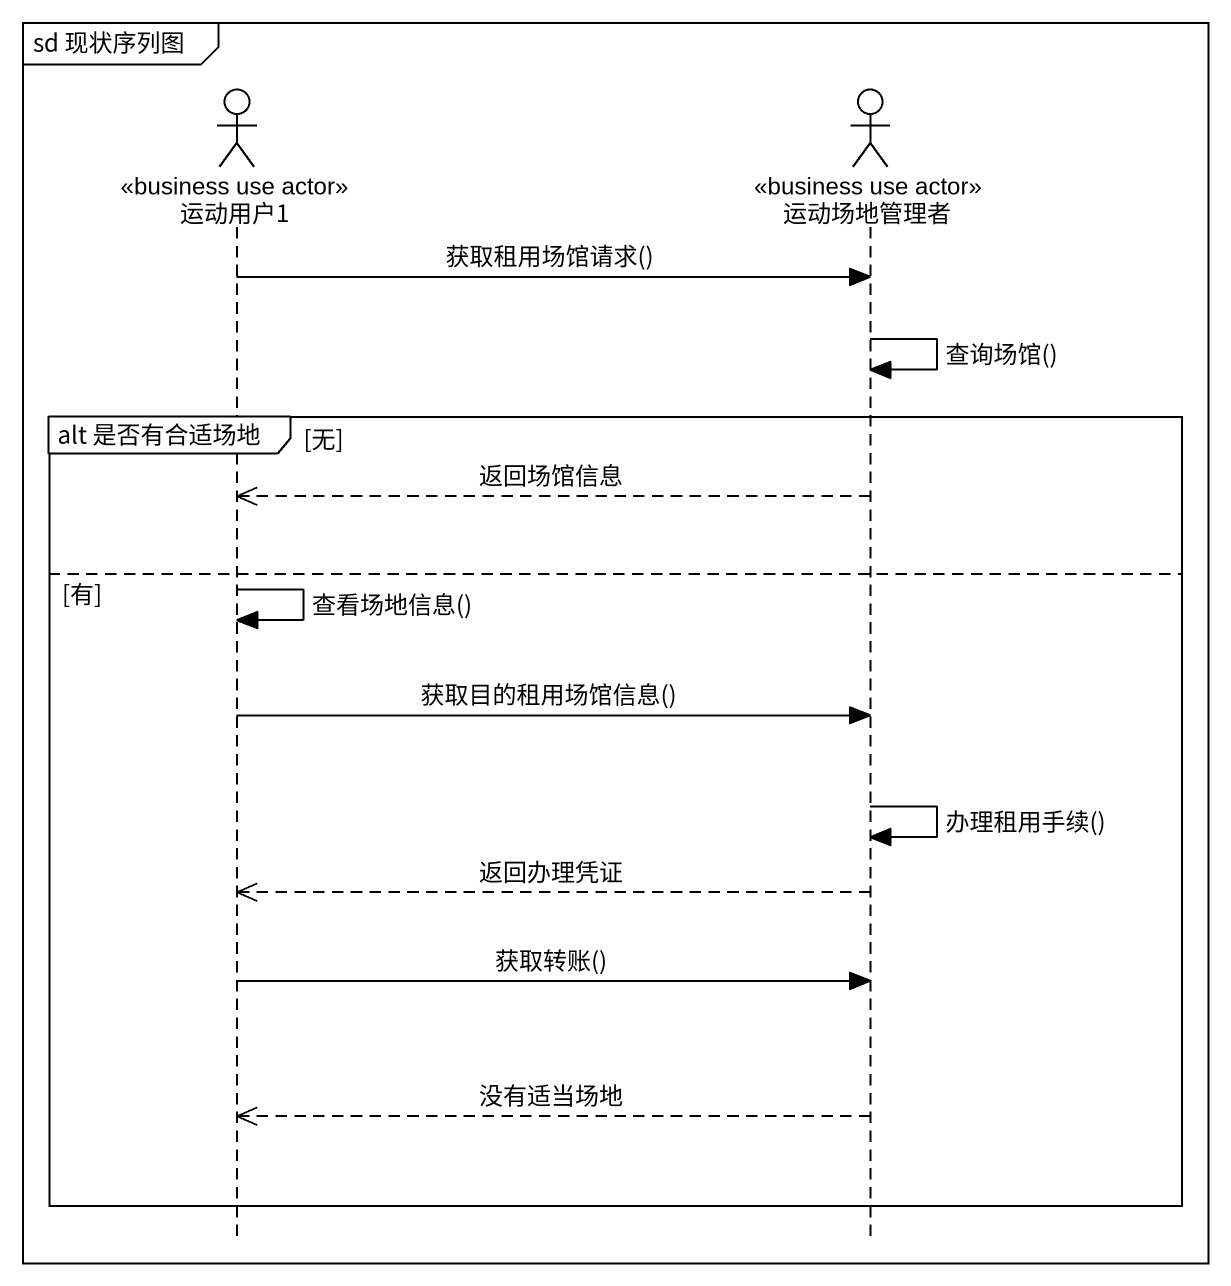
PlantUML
@startuml
mainframe sd 现状序列图
hide footbox
actor 运动用户1 <<business use actor>>
actor 运动场地管理者 <<business use actor>>

运动用户1 -> 运动场地管理者 : 获取租用场馆请求()
运动场地管理者 -> 运动场地管理者 : 查询场馆()
group alt 是否有合适场地 [无]
  运动场地管理者 -->> 运动用户1 : 返回场馆信息
else 有
  运动用户1 -> 运动用户1 : 查看场地信息()
  运动用户1 -> 运动场地管理者 : 获取目的租用场馆信息()
  运动场地管理者 -> 运动场地管理者 : 办理租用手续()
  运动场地管理者 -->> 运动用户1 : 返回办理凭证
  运动用户1 -> 运动场地管理者 : 获取转账()
  运动场地管理者 -->> 运动用户1 : 没有适当场地
end
@enduml
